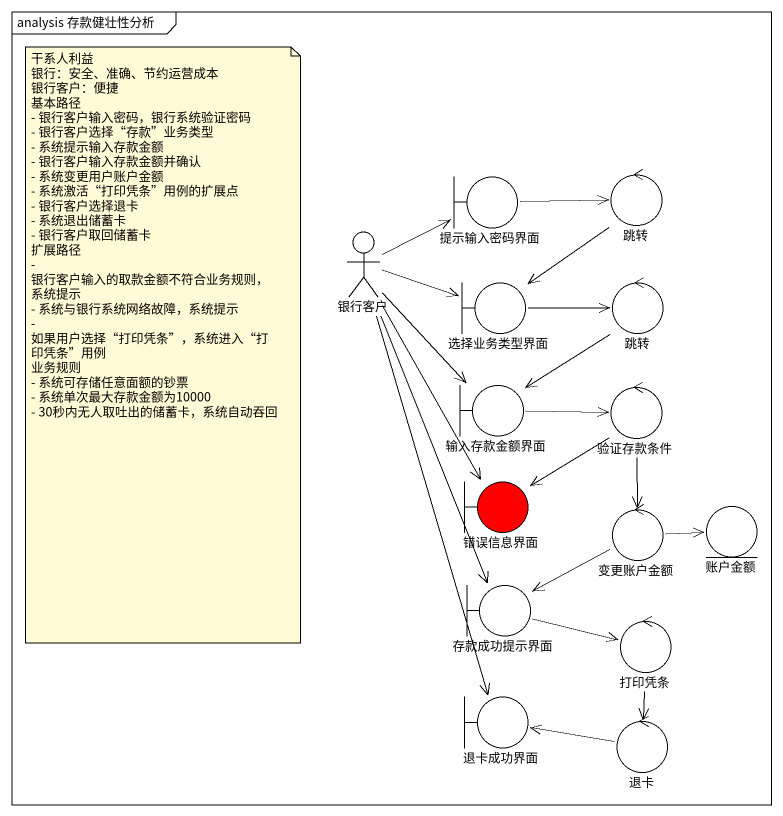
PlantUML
@startuml
mainframe analysis 存款健壮性分析
boundary 提示输入密码界面
control 跳转
actor 银行客户
boundary 选择业务类型界面
control "跳转" as 跳转_2
boundary 输入存款金额界面
control 验证存款条件
boundary 错误信息界面 #FF0000
control 变更账户金额
entity 账户金额
boundary 存款成功提示界面
control 打印凭条
boundary 退卡成功界面
control 退卡
提示输入密码界面 -right-> 跳转
跳转 --> 选择业务类型界面
银行客户 -right-> 提示输入密码界面
银行客户 -right-> 选择业务类型界面
银行客户 --> 输入存款金额界面
银行客户 --> 错误信息界面
银行客户 --> 存款成功提示界面
银行客户 --> 退卡成功界面
选择业务类型界面 -right-> 跳转_2
跳转_2 --> 输入存款金额界面
输入存款金额界面 -right-> 验证存款条件
验证存款条件 --> 错误信息界面
验证存款条件 --> 变更账户金额
变更账户金额 -right-> 账户金额
变更账户金额 -left-> 存款成功提示界面
存款成功提示界面 -right-> 打印凭条
打印凭条 --> 退卡
退卡 -left-> 退卡成功界面
note as N1
  干系人利益
  银行：安全、准确、节约运营成本
  银行客户：便捷
  基本路径
  - 银行客户输入密码，银行系统验证密码
  - 银行客户选择“存款”业务类型
  - 系统提示输入存款金额
  - 银行客户输入存款金额并确认
  - 系统变更用户账户金额
  - 系统激活“打印凭条”用例的扩展点
  - 银行客户选择退卡
  - 系统退出储蓄卡
  - 银行客户取回储蓄卡
  扩展路径
  - 银行客户输入的取款金额不符合业务规则，系统提示
  - 系统与银行系统网络故障，系统提示
  - 如果用户选择“打印凭条”，系统进入“打印凭条”用例
  业务规则
  - 系统可存储任意面额的钞票
  - 系统单次最大存款金额为10000
  - 30秒内无人取吐出的储蓄卡，系统自动吞回
end note
@enduml
